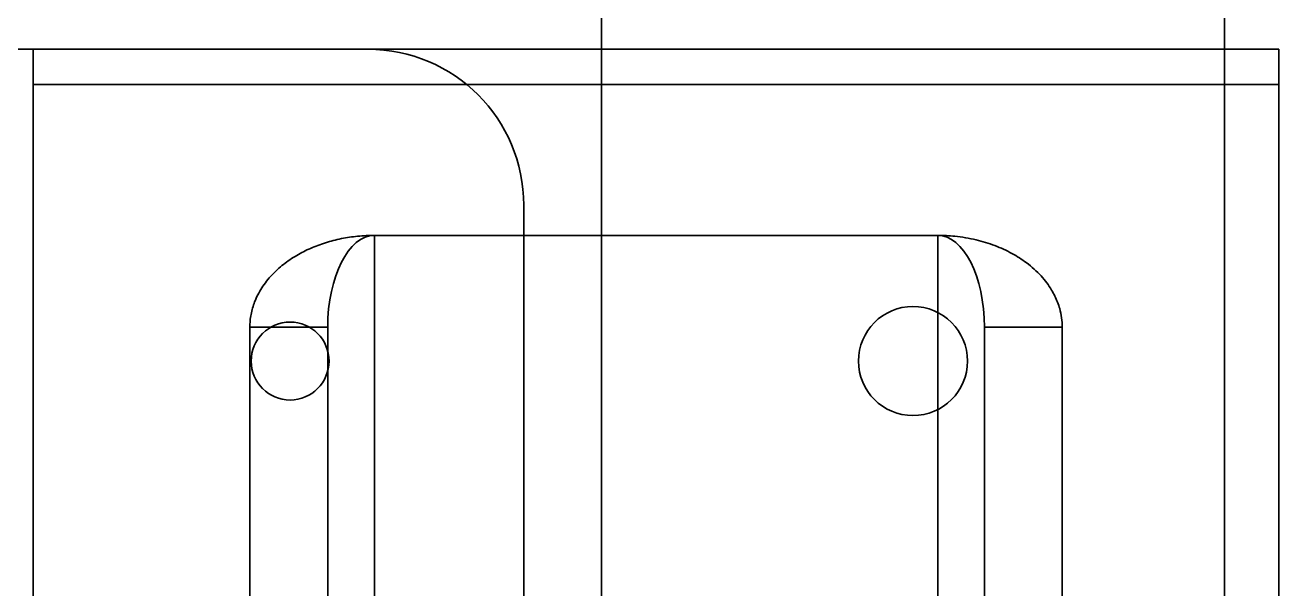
# Model space of a CAD drawing. Header units: millimetres. Extents: x -431 to 3717, y -325 to 2729.
# Drawn here: x 81 to 161.5, y 515.4 to 551.5 of the extents above; entities that cross this region are included whole.
import ezdxf

# ---------------------------------------------------------------- set-up
doc = ezdxf.new("R2010")
doc.units = ezdxf.units.MM

# ---------------------------------------------------------------- blocks, each defined once
blk = doc.blocks.new('Drawing View2')
at = {"color": 7, "linetype": 'Continuous', "lineweight": 35}
for p, q in [((-123.4, 255.2), (-123.4, 140)), ((-123.4, 255.2), (-123.4, 140)), ((-83.4, 255.2), (-83.4, 140)), ((-83.4, 255.2), (-83.4, 140)), ((-161.4, 212), (-138.4, 212)), ((-161.4, 212), (-138.4, 212)), ((-79.9, 212), (-159.9, 212)), ((-159.9, 163.711), (-159.9, 212)), ((-159.9, 212), (-159.9, 209.73)), ((-79.9, 212), (-79.9, 209.73)), ((-79.9, 163.711), (-79.9, 212)), ((-159.9, 161.441), (-159.9, 209.73)), ((-79.9, 209.73), (-159.9, 209.73)), ((-79.9, 161.441), (-79.9, 209.73)), ((-128.4, 202), (-128.4, -278)), ((-128.4, 202), (-128.4, -278)), ((-137.986, -1), (-137.986, 200.062)), ((-101.814, 200.062), (-137.986, 200.062)), ((-137.986, -1), (-137.986, 200.062)), ((-101.814, 200.062), (-137.986, 200.062)), ((-101.814, -1), (-101.814, 200.062)), ((-101.814, -1), (-101.814, 200.062)), ((-145.986, -270.172), (-145.986, 194.172)), ((-140.986, 194.172), (-145.986, 194.172)), ((-145.986, 194.172), (-145.986, 160.8)), ((-140.986, -1), (-140.986, 194.172)), ((-140.986, 194.172), (-140.986, 160.8)), ((-93.814, 194.172), (-98.814, 194.172)), ((-98.814, -1), (-98.814, 194.172)), ((-98.814, 160.8), (-98.814, 194.172)), ((-93.814, -270.172), (-93.814, 194.172)), ((-93.814, 160.8), (-93.814, 194.172))]:
    blk.add_line(p, q, dxfattribs=at)
for centre, radius in [((-103.4, 192), 3.5), ((-103.4, 192), 3.5), ((-143.4, 192), 2.5), ((-143.4, 192), 2.5)]:
    blk.add_circle(centre, radius, dxfattribs=at)
blk.add_arc((-138.4, 202), 10, 0, 90, dxfattribs=at)
blk.add_arc((-138.4, 202), 10, 0, 90, dxfattribs=at)
for centre, start_param, end_param in [((-137.986, 194.172), 0, 1.570796), ((-101.814, 194.172), 4.712389, 6.283185)]:
    blk.add_ellipse(centre, major_axis=(0, 5.889), ratio=0.5094, start_param=start_param, end_param=end_param, dxfattribs=at)
for points, knots in [([(-137.986, 200.062), (-138.166, 200.059), (-138.526, 200.054), (-139.063, 200.012), (-139.594, 199.946), (-140.117, 199.854), (-140.63, 199.735), (-141.135, 199.591), (-141.622, 199.423), (-142.094, 199.231), (-142.545, 199.017), (-142.989, 198.774), (-143.42, 198.502), (-143.834, 198.199), (-144.214, 197.877), (-144.579, 197.519), (-144.917, 197.127), (-145.224, 196.697), (-145.48, 196.253), (-145.676, 195.818), (-145.818, 195.397), (-145.914, 194.993), (-145.975, 194.584), (-145.982, 194.31), (-145.986, 194.172)], [0, 0, 0, 0, 0.038153, 0.0765744, 0.1148524, 0.1531322, 0.1924275, 0.2317255, 0.271932, 0.3121416, 0.3532381, 0.3943376, 0.4405836, 0.4868335, 0.5340262, 0.5812221, 0.6364818, 0.6917454, 0.7481559, 0.8045691, 0.85311, 0.9016517, 0.9508257, 1, 1, 1, 1]), ([(-93.814, 194.172), (-93.822, 194.372), (-93.838, 194.771), (-93.953, 195.303), (-94.106, 195.768), (-94.279, 196.166), (-94.506, 196.584), (-94.799, 197.019), (-95.171, 197.469), (-95.609, 197.903), (-96.078, 198.288), (-96.559, 198.621), (-97.044, 198.908), (-97.571, 199.173), (-98.136, 199.41), (-98.729, 199.613), (-99.356, 199.784), (-100.017, 199.919), (-100.657, 200.006), (-101.258, 200.054), (-101.628, 200.059), (-101.814, 200.062)], [0, 0, 0, 0, 0.071466, 0.14293, 0.191972, 0.241056, 0.290094, 0.349373, 0.408647, 0.469522, 0.530388, 0.578425, 0.626458, 0.675781, 0.725098, 0.773222, 0.82134, 0.87139, 0.921435, 0.960573, 1, 1, 1, 1])]:
    blk.add_open_spline(points, degree=3, knots=knots, dxfattribs=at)

msp = doc.modelspace()

# ---------------------------------------------------------------- block references
at = {"color": 7, "linetype": 'Continuous', "lineweight": 35}
msp.add_blockref('Drawing View2', (241.415, 338), dxfattribs=at)

doc.saveas('drawing.dxf')
